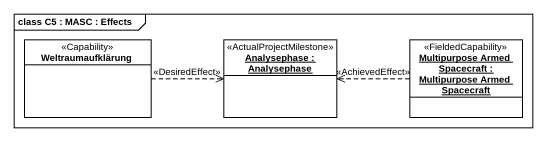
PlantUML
@startuml
mainframe class C5 : MASC : Effects
hide circle
hide empty members
class Weltraumaufklärung <<Capability>>
object "Analysephase : Analysephase" as Analysephase <<ActualProjectMilestone>>
object "Multipurpose Armed Spacecraft : Multipurpose Armed Spacecraft" as Multipurpose_Armed <<FieldedCapability>>
Weltraumaufklärung .right.> Analysephase : <<DesiredEffect>>
Multipurpose_Armed .left.> Analysephase : <<AchievedEffect>>
@enduml
